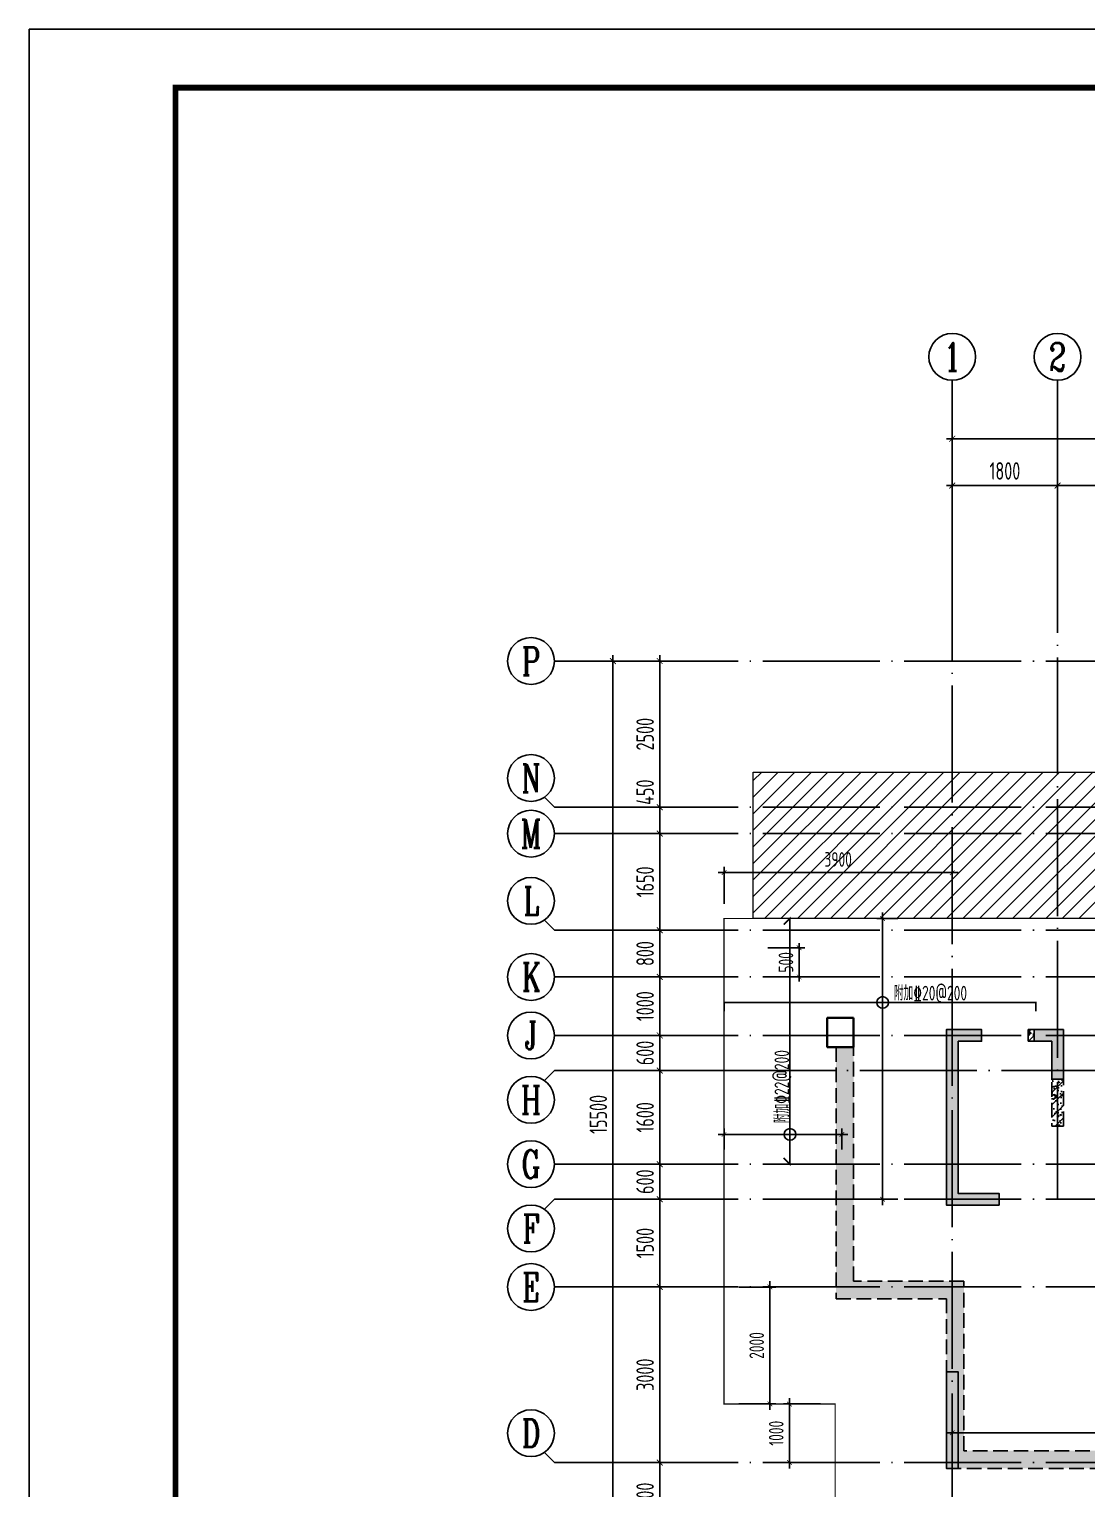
# Model space of a CAD drawing. Extents: x -812054 to 22247, y -644080 to 1003627.
# Drawn here: x -582757 to -564680, y -152421 to -127469 of the extents above; entities that cross this region are included whole.
import ezdxf
from ezdxf.enums import TextEntityAlignment as Align

# ---------------------------------------------------------------- set-up
doc = ezdxf.new("R2010")
doc.units = 0
doc.header["$LTSCALE"] = 1000
doc.linetypes.add('__DASH', pattern=[0.35, 0.25, -0.1])
doc.linetypes.add('DOTE', pattern=[2.42, 2, -0.2, 0.02, -0.2])
doc.layers.get('0').update_dxf_attribs({"linetype": 'CONTINUOUS'})
doc.layers.get('DEFPOINTS').update_dxf_attribs({"linetype": 'CONTINUOUS'})
for name, color, linetype in [('-TK', 7, 'CONTINUOUS'), ('A-AXIS', 1, 'CONTINUOUS'), ('A-DOTE', 10, 'DOTE'), ('AXIS_NUM', 7, 'CONTINUOUS'), ('S-B板填充', 251, 'CONTINUOUS'), ('S-B板配筋', 6, 'CONTINUOUS'), ('S-B板配筋号', 7, 'CONTINUOUS'), ('S-J基础底板', 5, 'CONTINUOUS'), ('S-J基础底板标注', 3, 'CONTINUOUS'), ('S-Q墙填充', 252, 'CONTINUOUS'), ('S-Q墙实线', 6, 'CONTINUOUS'), ('S-Y一般标注', 3, 'CONTINUOUS'), ('S-Z柱实线', 6, 'CONTINUOUS')]:
    doc.layers.add(name, color=color, linetype=linetype)
doc.layers.add('等值线标注', color=7, linetype='CONTINUOUS', lineweight=18)
doc.styles.add('TSSD_Axis', font='complex.shx', dxfattribs={"width": 0.7, "bigfont": 'hztxt.shx'})
doc.styles.add('TSSD_DIMENSION', font='Tssdeng.shx', dxfattribs={"width": 0.7, "bigfont": 'tssdchn.shx'})
doc.styles.add('TSSD_REIN', font='tssdeng.shx', dxfattribs={"width": 0.7, "height": 300, "bigfont": 'tssdchn.shx'})
doc.dimstyles.new('TSSD_100_100', dxfattribs={"dimtxt": 300, "dimasz": 100, "dimexe": 100, "dimexo": 250, "dimgap": 100, "dimtad": 1, "dimdec": 0, "dimzin": 0, "dimdsep": 46, "dimtxsty": 'TSSD_DIMENSION', "dimblk": 'ARCHTICK', "dimcen": 0, "dimdle": 100, "dimclrt": 7, "dimadec": 0, "dimazin": 0, "dimtfac": 1, "dimtdec": 0, "dimtix": 1, "dimtmove": 2, "dimatfit": 3, "dimldrblk": 'ARCHTICK', "dimfxl": 1, "dimtolj": 1, "dimtzin": 0, "dimarcsym": 0})
doc.dimstyles.new('TSSD_100_100$0', dxfattribs={"dimtxt": 300, "dimasz": 80, "dimexe": 100, "dimexo": 250, "dimgap": 100, "dimtad": 1, "dimdec": 0, "dimzin": 0, "dimdsep": 46, "dimtxsty": 'TSSD_DIMENSION', "dimblk": 'ARCHTICK', "dimcen": 0, "dimdle": 100, "dimclrd": 3, "dimclre": 3, "dimclrt": 7, "dimadec": 0, "dimazin": 0, "dimtfac": 1, "dimtdec": 0, "dimtix": 1, "dimtmove": 2, "dimatfit": 3, "dimldrblk": 'ARCHTICK', "dimfxl": 1, "dimtolj": 1, "dimtzin": 0, "dimarcsym": 0})
pattern_1 = [(50, (-313333.5, -81435.88), (215.17805, -18.82564), [22.5, -247.5]), (355, (-313333.5, -81435.88), (-41.6254, 225.65764), [18, -198]), (100.4514, (-313315.56, -81437.45), (173.55281, 206.83186), [19.12206, -210.34263]), (46.1842, (-313333.5, -81375.88), (320.17231, -49.6557), [33.75, -371.25]), (96.6356, (-313306.8, -81380.02), (280.3988, 292.23536), [28.6831, -315.5139]), (351.1842, (-313333.5, -81375.9), (280.3986, 292.2356), [27, -297]), (21, (-313303.5, -81390.88), (179.07212, -120.78567), [22.5, -247.5]), (326, (-313303.5, -81390.88), (72.9946, 217.54501), [18, -198]), (71.4514, (-313288.57, -81400.95), (252.06679, 96.75915), [19.12206, -210.34263]), (37.5, (-313333.496, -81435.885), (3.647957, 99.868156), [0, -195.6, 0, -201, 0, -198.75]), (7.5, (-313333.5, -81435.88), (78.92086, 118.323514), [0, -114.6, 0, -191.1, 0, -75.75]), (327.5, (-313400.396, -81435.885), (160.14673, -6.766462), [0, -75, 0, -234, 0, -310.5]), (317.5, (-313430.4, -81435.88), (174.95585, 30.031495), [0, -97.5, 0, -155.4, 0, -220.5]), (45, (-313333.5, -81435.88), (-106.06602, 106.06602), [])]

# ---------------------------------------------------------------- blocks, each defined once
blk = doc.blocks.new('ts_axno')
at = {"color": 0, "linetype": 'ByBlock', "lineweight": -2}
blk.add_circle((0, 0), 0.5, dxfattribs=at)
at = {"color": 0, "linetype": 'ByBlock', "lineweight": -2, "style": 'TSSD_Axis', "width": 0.7}
blk.add_attdef('A', text='', height=0.6, dxfattribs=at).set_placement((0, 0), align=Align.MIDDLE_CENTER)
blk = doc.blocks.new('_ArchTick')
at = {"color": 0, "linetype": 'ByBlock', "const_width": 0.15}
blk.add_lwpolyline([(-0.5, -0.5), (0.5, 0.5)], dxfattribs=at)
blk = doc.blocks.new('*D509')
at = {"layer": 'DEFPOINTS', "color": 0, "transparency": 16777216}
for p in [(-91263, 270351), (-93063, 269351), (-91263, 269351)]:
    blk.add_point(p, dxfattribs=at)
at = {"layer": 'S-Y一般标注', "color": 0, "lineweight": -2, "transparency": 16777216}
for p, q in [((-93163, 270351), (-91163, 270351)), ((-93063, 269601), (-93063, 270451)), ((-91263, 269601), (-91263, 270451))]:
    blk.add_line(p, q, dxfattribs=at)
at = {"layer": 'S-Y一般标注', "color": 0, "lineweight": -2, "transparency": 16777216, "xscale": 100, "yscale": 100, "zscale": 100, "rotation": 180}
blk.add_blockref('_ArchTick', (-93063, 270351), dxfattribs=at)
at = {"layer": 'S-Y一般标注', "color": 0, "lineweight": -2, "transparency": 16777216, "xscale": 100, "yscale": 100, "zscale": 100}
blk.add_blockref('_ArchTick', (-91263, 270351), dxfattribs=at)
at = {"layer": 'S-Y一般标注', "color": 7, "transparency": 16777216, "insert": (-92163, 270601), "char_height": 300, "attachment_point": 5, "style": 'TSSD_DIMENSION'}
blk.add_mtext('\\A1;1800', dxfattribs=at)
blk = doc.blocks.new('*D510')
at = {"layer": 'DEFPOINTS', "color": 0, "transparency": 16777216}
for p in [(-88363, 270351), (-91263, 269351), (-88363, 269351)]:
    blk.add_point(p, dxfattribs=at)
at = {"layer": 'S-Y一般标注', "color": 0, "lineweight": -2, "transparency": 16777216}
for p, q in [((-91363, 270351), (-88263, 270351)), ((-91263, 269601), (-91263, 270451)), ((-88363, 269601), (-88363, 270451))]:
    blk.add_line(p, q, dxfattribs=at)
at = {"layer": 'S-Y一般标注', "color": 0, "lineweight": -2, "transparency": 16777216, "xscale": 100, "yscale": 100, "zscale": 100, "rotation": 180}
blk.add_blockref('_ArchTick', (-91263, 270351), dxfattribs=at)
at = {"layer": 'S-Y一般标注', "color": 0, "lineweight": -2, "transparency": 16777216, "xscale": 100, "yscale": 100, "zscale": 100}
blk.add_blockref('_ArchTick', (-88363, 270351), dxfattribs=at)
at = {"layer": 'S-Y一般标注', "color": 7, "transparency": 16777216, "insert": (-89813, 270601), "char_height": 300, "attachment_point": 5, "style": 'TSSD_DIMENSION'}
blk.add_mtext('\\A1;2900', dxfattribs=at)
blk = doc.blocks.new('*D531')
at = {"layer": 'DEFPOINTS', "color": 0, "transparency": 16777216}
for p in [(-43063, 271151), (-93063, 269351), (-43063, 269351)]:
    blk.add_point(p, dxfattribs=at)
at = {"layer": 'S-Y一般标注', "color": 0, "lineweight": -2, "transparency": 16777216}
for p, q in [((-93063, 269601), (-93063, 271251)), ((-43063, 269601), (-43063, 271251)), ((-93163, 271151), (-42963, 271151))]:
    blk.add_line(p, q, dxfattribs=at)
at = {"layer": 'S-Y一般标注', "color": 0, "lineweight": -2, "transparency": 16777216, "xscale": 100, "yscale": 100, "zscale": 100, "rotation": 180}
blk.add_blockref('_ArchTick', (-93063, 271151), dxfattribs=at)
at = {"layer": 'S-Y一般标注', "color": 0, "lineweight": -2, "transparency": 16777216, "xscale": 100, "yscale": 100, "zscale": 100}
blk.add_blockref('_ArchTick', (-43063, 271151), dxfattribs=at)
at = {"layer": 'S-Y一般标注', "color": 7, "transparency": 16777216, "insert": (-68063, 271401), "char_height": 300, "attachment_point": 5, "style": 'TSSD_DIMENSION'}
blk.add_mtext('\\A1;50000', dxfattribs=at)
blk = doc.blocks.new('*D533')
at = {"layer": 'DEFPOINTS', "color": 0, "transparency": 16777216}
for p in [(-98063, 258151), (-97063, 258151), (-97063, 256651)]:
    blk.add_point(p, dxfattribs=at)
at = {"layer": 'S-Y一般标注', "color": 0, "lineweight": -2, "transparency": 16777216}
for p, q in [((-98063, 256551), (-98063, 258251)), ((-97313, 258151), (-98163, 258151)), ((-97313, 256651), (-98163, 256651))]:
    blk.add_line(p, q, dxfattribs=at)
at = {"layer": 'S-Y一般标注', "color": 0, "lineweight": -2, "transparency": 16777216, "xscale": 100, "yscale": 100, "zscale": 100}
for p, rotation in [((-98063, 258151), 90), ((-98063, 256651), 270)]:
    blk.add_blockref('_ArchTick', p, dxfattribs=dict(at, rotation=rotation))
at = {"layer": 'S-Y一般标注', "color": 7, "transparency": 16777216, "insert": (-98313, 257401), "char_height": 300, "attachment_point": 5, "rotation": 90, "style": 'TSSD_DIMENSION'}
blk.add_mtext('\\A1;1500', dxfattribs=at)
blk = doc.blocks.new('*D534')
at = {"layer": 'DEFPOINTS', "color": 0, "transparency": 16777216}
for p in [(-98063, 258751), (-97063, 258751), (-97063, 258151)]:
    blk.add_point(p, dxfattribs=at)
at = {"layer": 'S-Y一般标注', "color": 0, "lineweight": -2, "transparency": 16777216}
for p, q in [((-97313, 258751), (-98163, 258751)), ((-98063, 258751), (-98063, 258851)), ((-98063, 258151), (-98063, 258751)), ((-97313, 258151), (-98163, 258151)), ((-98063, 258151), (-98063, 258051))]:
    blk.add_line(p, q, dxfattribs=at)
at = {"layer": 'S-Y一般标注', "color": 0, "lineweight": -2, "transparency": 16777216, "xscale": 100, "yscale": 100, "zscale": 100}
for p, rotation in [((-98063, 258751), 270), ((-98063, 258151), 90)]:
    blk.add_blockref('_ArchTick', p, dxfattribs=dict(at, rotation=rotation))
at = {"layer": 'S-Y一般标注', "color": 7, "transparency": 16777216, "insert": (-98313, 258451), "char_height": 300, "attachment_point": 5, "rotation": 90, "style": 'TSSD_DIMENSION'}
blk.add_mtext('\\A1;600', dxfattribs=at)
blk = doc.blocks.new('*D535')
at = {"layer": 'DEFPOINTS', "color": 0, "transparency": 16777216}
for p in [(-98063, 260351), (-97063, 260351), (-97063, 258751)]:
    blk.add_point(p, dxfattribs=at)
at = {"layer": 'S-Y一般标注', "color": 0, "lineweight": -2, "transparency": 16777216}
for p, q in [((-97313, 260351), (-98163, 260351)), ((-98063, 258651), (-98063, 260451)), ((-97313, 258751), (-98163, 258751))]:
    blk.add_line(p, q, dxfattribs=at)
at = {"layer": 'S-Y一般标注', "color": 0, "lineweight": -2, "transparency": 16777216, "xscale": 100, "yscale": 100, "zscale": 100}
for p, rotation in [((-98063, 260351), 90), ((-98063, 258751), 270)]:
    blk.add_blockref('_ArchTick', p, dxfattribs=dict(at, rotation=rotation))
at = {"layer": 'S-Y一般标注', "color": 7, "transparency": 16777216, "insert": (-98313, 259551), "char_height": 300, "attachment_point": 5, "rotation": 90, "style": 'TSSD_DIMENSION'}
blk.add_mtext('\\A1;1600', dxfattribs=at)
blk = doc.blocks.new('*D536')
at = {"layer": 'DEFPOINTS', "color": 0, "transparency": 16777216}
for p in [(-98063, 260951), (-97063, 260951), (-97063, 260351)]:
    blk.add_point(p, dxfattribs=at)
at = {"layer": 'S-Y一般标注', "color": 0, "lineweight": -2, "transparency": 16777216}
for p, q in [((-98063, 260951), (-98063, 261051)), ((-97313, 260951), (-98163, 260951)), ((-98063, 260351), (-98063, 260951)), ((-97313, 260351), (-98163, 260351)), ((-98063, 260351), (-98063, 260251))]:
    blk.add_line(p, q, dxfattribs=at)
at = {"layer": 'S-Y一般标注', "color": 0, "lineweight": -2, "transparency": 16777216, "xscale": 100, "yscale": 100, "zscale": 100}
for p, rotation in [((-98063, 260951), 270), ((-98063, 260351), 90)]:
    blk.add_blockref('_ArchTick', p, dxfattribs=dict(at, rotation=rotation))
at = {"layer": 'S-Y一般标注', "color": 7, "transparency": 16777216, "insert": (-98313, 260651), "char_height": 300, "attachment_point": 5, "rotation": 90, "style": 'TSSD_DIMENSION'}
blk.add_mtext('\\A1;600', dxfattribs=at)
blk = doc.blocks.new('*D537')
at = {"layer": 'DEFPOINTS', "color": 0, "transparency": 16777216}
for p in [(-98063, 261951), (-97063, 261951), (-97063, 260951)]:
    blk.add_point(p, dxfattribs=at)
at = {"layer": 'S-Y一般标注', "color": 0, "lineweight": -2, "transparency": 16777216}
for p, q in [((-98063, 260851), (-98063, 262051)), ((-97313, 261951), (-98163, 261951)), ((-97313, 260951), (-98163, 260951))]:
    blk.add_line(p, q, dxfattribs=at)
at = {"layer": 'S-Y一般标注', "color": 0, "lineweight": -2, "transparency": 16777216, "xscale": 100, "yscale": 100, "zscale": 100}
for p, rotation in [((-98063, 261951), 90), ((-98063, 260951), 270)]:
    blk.add_blockref('_ArchTick', p, dxfattribs=dict(at, rotation=rotation))
at = {"layer": 'S-Y一般标注', "color": 7, "transparency": 16777216, "insert": (-98313, 261451), "char_height": 300, "attachment_point": 5, "rotation": 90, "style": 'TSSD_DIMENSION'}
blk.add_mtext('\\A1;1000', dxfattribs=at)
blk = doc.blocks.new('*D538')
at = {"layer": 'DEFPOINTS', "color": 0, "transparency": 16777216}
for p in [(-98863, 267351), (-97063, 267351), (-97063, 251851)]:
    blk.add_point(p, dxfattribs=at)
at = {"layer": 'S-Y一般标注', "color": 0, "lineweight": -2, "transparency": 16777216}
for p, q in [((-97313, 267351), (-98963, 267351)), ((-98863, 251751), (-98863, 267451)), ((-97313, 251851), (-98963, 251851))]:
    blk.add_line(p, q, dxfattribs=at)
at = {"layer": 'S-Y一般标注', "color": 0, "lineweight": -2, "transparency": 16777216, "xscale": 100, "yscale": 100, "zscale": 100}
for p, rotation in [((-98863, 267351), 90), ((-98863, 251851), 270)]:
    blk.add_blockref('_ArchTick', p, dxfattribs=dict(at, rotation=rotation))
at = {"layer": 'S-Y一般标注', "color": 7, "transparency": 16777216, "insert": (-99113, 259601), "char_height": 300, "attachment_point": 5, "rotation": 90, "style": 'TSSD_DIMENSION'}
blk.add_mtext('\\A1;15500', dxfattribs=at)
blk = doc.blocks.new('*D539')
at = {"layer": 'DEFPOINTS', "color": 0, "transparency": 16777216}
for p in [(-98063, 262751), (-97063, 262751), (-97063, 261951)]:
    blk.add_point(p, dxfattribs=at)
at = {"layer": 'S-Y一般标注', "color": 0, "lineweight": -2, "transparency": 16777216}
for p, q in [((-97313, 262751), (-98163, 262751)), ((-98063, 261851), (-98063, 262851)), ((-97313, 261951), (-98163, 261951))]:
    blk.add_line(p, q, dxfattribs=at)
at = {"layer": 'S-Y一般标注', "color": 0, "lineweight": -2, "transparency": 16777216, "xscale": 100, "yscale": 100, "zscale": 100}
for p, rotation in [((-98063, 262751), 90), ((-98063, 261951), 270)]:
    blk.add_blockref('_ArchTick', p, dxfattribs=dict(at, rotation=rotation))
at = {"layer": 'S-Y一般标注', "color": 7, "transparency": 16777216, "insert": (-98313, 262351), "char_height": 300, "attachment_point": 5, "rotation": 90, "style": 'TSSD_DIMENSION'}
blk.add_mtext('\\A1;800', dxfattribs=at)
blk = doc.blocks.new('*D540')
at = {"layer": 'DEFPOINTS', "color": 0, "transparency": 16777216}
for p in [(-98063, 264851), (-97063, 264851), (-97063, 264401)]:
    blk.add_point(p, dxfattribs=at)
at = {"layer": 'S-Y一般标注', "color": 0, "lineweight": -2, "transparency": 16777216}
for p, q in [((-97313, 264851), (-98163, 264851)), ((-98063, 264301), (-98063, 264951)), ((-97313, 264401), (-98163, 264401))]:
    blk.add_line(p, q, dxfattribs=at)
at = {"layer": 'S-Y一般标注', "color": 0, "lineweight": -2, "transparency": 16777216, "xscale": 100, "yscale": 100, "zscale": 100}
for p, rotation in [((-98063, 264851), 90), ((-98063, 264401), 270)]:
    blk.add_blockref('_ArchTick', p, dxfattribs=dict(at, rotation=rotation))
at = {"layer": 'S-Y一般标注', "color": 7, "transparency": 16777216, "insert": (-98313, 265109), "char_height": 300, "attachment_point": 5, "rotation": 90, "style": 'TSSD_DIMENSION'}
blk.add_mtext('\\A1;450', dxfattribs=at)
blk = doc.blocks.new('*D541')
at = {"layer": 'DEFPOINTS', "color": 0, "transparency": 16777216}
for p in [(-98063, 267351), (-97063, 267351), (-97063, 264851)]:
    blk.add_point(p, dxfattribs=at)
at = {"layer": 'S-Y一般标注', "color": 0, "lineweight": -2, "transparency": 16777216}
for p, q in [((-97313, 267351), (-98163, 267351)), ((-98063, 264751), (-98063, 267451)), ((-97313, 264851), (-98163, 264851))]:
    blk.add_line(p, q, dxfattribs=at)
at = {"layer": 'S-Y一般标注', "color": 0, "lineweight": -2, "transparency": 16777216, "xscale": 100, "yscale": 100, "zscale": 100}
for p, rotation in [((-98063, 267351), 90), ((-98063, 264851), 270)]:
    blk.add_blockref('_ArchTick', p, dxfattribs=dict(at, rotation=rotation))
at = {"layer": 'S-Y一般标注', "color": 7, "transparency": 16777216, "insert": (-98313, 266101), "char_height": 300, "attachment_point": 5, "rotation": 90, "style": 'TSSD_DIMENSION'}
blk.add_mtext('\\A1;2500', dxfattribs=at)
blk = doc.blocks.new('*D542')
at = {"layer": 'DEFPOINTS', "color": 0, "transparency": 16777216}
for p in [(-98063, 253651), (-97063, 253651), (-97063, 252451)]:
    blk.add_point(p, dxfattribs=at)
at = {"layer": 'S-Y一般标注', "color": 0, "lineweight": -2, "transparency": 16777216}
for p, q in [((-97313, 253651), (-98163, 253651)), ((-98063, 252351), (-98063, 253751)), ((-97313, 252451), (-98163, 252451))]:
    blk.add_line(p, q, dxfattribs=at)
at = {"layer": 'S-Y一般标注', "color": 0, "lineweight": -2, "transparency": 16777216, "xscale": 100, "yscale": 100, "zscale": 100}
for p, rotation in [((-98063, 253651), 90), ((-98063, 252451), 270)]:
    blk.add_blockref('_ArchTick', p, dxfattribs=dict(at, rotation=rotation))
at = {"layer": 'S-Y一般标注', "color": 7, "transparency": 16777216, "insert": (-98313, 253051), "char_height": 300, "attachment_point": 5, "rotation": 90, "style": 'TSSD_DIMENSION'}
blk.add_mtext('\\A1;1200', dxfattribs=at)
blk = doc.blocks.new('*D543')
at = {"layer": 'DEFPOINTS', "color": 0, "transparency": 16777216}
for p in [(-98063, 256651), (-97063, 256651), (-97063, 253651)]:
    blk.add_point(p, dxfattribs=at)
at = {"layer": 'S-Y一般标注', "color": 0, "lineweight": -2, "transparency": 16777216}
for p, q in [((-97313, 256651), (-98163, 256651)), ((-98063, 253551), (-98063, 256751)), ((-97313, 253651), (-98163, 253651))]:
    blk.add_line(p, q, dxfattribs=at)
at = {"layer": 'S-Y一般标注', "color": 0, "lineweight": -2, "transparency": 16777216, "xscale": 100, "yscale": 100, "zscale": 100}
for p, rotation in [((-98063, 256651), 90), ((-98063, 253651), 270)]:
    blk.add_blockref('_ArchTick', p, dxfattribs=dict(at, rotation=rotation))
at = {"layer": 'S-Y一般标注', "color": 7, "transparency": 16777216, "insert": (-98313, 255151), "char_height": 300, "attachment_point": 5, "rotation": 90, "style": 'TSSD_DIMENSION'}
blk.add_mtext('\\A1;3000', dxfattribs=at)
blk = doc.blocks.new('*D578')
at = {"layer": 'DEFPOINTS', "color": 0, "transparency": 16777216}
for p in [(-98063, 264401), (-97063, 264401), (-97063, 262751)]:
    blk.add_point(p, dxfattribs=at)
at = {"layer": 'S-Y一般标注', "color": 0, "lineweight": -2, "transparency": 16777216}
for p, q in [((-98063, 262651), (-98063, 264501)), ((-97313, 264401), (-98163, 264401)), ((-97313, 262751), (-98163, 262751))]:
    blk.add_line(p, q, dxfattribs=at)
at = {"layer": 'S-Y一般标注', "color": 0, "lineweight": -2, "transparency": 16777216, "xscale": 100, "yscale": 100, "zscale": 100}
for p, rotation in [((-98063, 264401), 90), ((-98063, 262751), 270)]:
    blk.add_blockref('_ArchTick', p, dxfattribs=dict(at, rotation=rotation))
at = {"layer": 'S-Y一般标注', "color": 7, "transparency": 16777216, "insert": (-98313, 263576), "char_height": 300, "attachment_point": 5, "rotation": 90, "style": 'TSSD_DIMENSION'}
blk.add_mtext('\\A1;1650', dxfattribs=at)
blk = doc.blocks.new('*D585')
at = {"layer": 'DEFPOINTS', "color": 0, "transparency": 16777216}
for p in [(-570880, -141888), (-570880, -142671), (-566980, -142669)]:
    blk.add_point(p, dxfattribs=at)
at = {"layer": 'S-J基础底板标注', "color": 3, "lineweight": -2, "transparency": 16777216}
for p, q in [((-566880, -141887), (-570980, -141888)), ((-570880, -142421), (-570880, -141788)), ((-566980, -142419), (-566980, -141787))]:
    blk.add_line(p, q, dxfattribs=at)
at = {"layer": 'S-J基础底板标注', "color": 3, "lineweight": -2, "transparency": 16777216, "xscale": 80, "yscale": 80, "zscale": 80}
for p, rotation in [((-570880, -141888), 180.0195850240871), ((-566980, -141887), 0.01958502408705876)]:
    blk.add_blockref('_ArchTick', p, dxfattribs=dict(at, rotation=rotation))
at = {"layer": 'S-J基础底板标注', "color": 7, "transparency": 16777216, "insert": (-568930, -141662), "char_height": 250, "attachment_point": 5, "rotation": 0.0196, "style": 'TSSD_DIMENSION'}
blk.add_mtext('\\A1;3900', dxfattribs=at)
blk = doc.blocks.new('*D590')
at = {"layer": 'DEFPOINTS', "color": 0, "transparency": 16777216}
for p in [(-569763, -150971), (-568980, -150971), (-568980, -151971)]:
    blk.add_point(p, dxfattribs=at)
at = {"layer": 'S-J基础底板标注', "color": 3, "lineweight": -2, "transparency": 16777216}
for p, q in [((-569763, -152071), (-569763, -150871)), ((-569230, -150971), (-569863, -150971)), ((-569230, -151971), (-569863, -151971))]:
    blk.add_line(p, q, dxfattribs=at)
at = {"layer": 'S-J基础底板标注', "color": 3, "lineweight": -2, "transparency": 16777216, "xscale": 80, "yscale": 80, "zscale": 80}
for p, rotation in [((-569763, -150971), 90), ((-569763, -151971), 270)]:
    blk.add_blockref('_ArchTick', p, dxfattribs=dict(at, rotation=rotation))
at = {"layer": 'S-J基础底板标注', "color": 7, "transparency": 16777216, "insert": (-569988, -151471), "char_height": 250, "attachment_point": 5, "rotation": 90, "style": 'TSSD_DIMENSION'}
blk.add_mtext('\\A1;1000', dxfattribs=at)
blk = doc.blocks.new('*D591')
at = {"layer": 'DEFPOINTS', "color": 0, "transparency": 16777216}
for p in [(-570880, -148971), (-570097, -148971), (-570880, -150971)]:
    blk.add_point(p, dxfattribs=at)
at = {"layer": 'S-J基础底板标注', "color": 3, "lineweight": -2, "transparency": 16777216}
for p, q in [((-570097, -151071), (-570097, -148871)), ((-570630, -148971), (-569997, -148971)), ((-570630, -150971), (-569997, -150971))]:
    blk.add_line(p, q, dxfattribs=at)
at = {"layer": 'S-J基础底板标注', "color": 3, "lineweight": -2, "transparency": 16777216, "xscale": 80, "yscale": 80, "zscale": 80}
for p, rotation in [((-570097, -148971), 90), ((-570097, -150971), 270)]:
    blk.add_blockref('_ArchTick', p, dxfattribs=dict(at, rotation=rotation))
at = {"layer": 'S-J基础底板标注', "color": 7, "transparency": 16777216, "insert": (-570322, -149971), "char_height": 250, "attachment_point": 5, "rotation": 90, "style": 'TSSD_DIMENSION'}
blk.add_mtext('\\A1;2000', dxfattribs=at)
blk = doc.blocks.new('*D592')
at = {"layer": 'DEFPOINTS', "color": 0, "transparency": 16777216}
for p in [(-570380, -143171), (-569597, -143171), (-570380, -143671)]:
    blk.add_point(p, dxfattribs=at)
at = {"layer": 'S-J基础底板标注', "color": 3, "lineweight": -2, "transparency": 16777216}
for p, q in [((-570130, -143171), (-569497, -143171)), ((-569597, -143171), (-569597, -143091)), ((-569597, -143671), (-569597, -143171)), ((-570130, -143671), (-569497, -143671)), ((-569597, -143671), (-569597, -143751))]:
    blk.add_line(p, q, dxfattribs=at)
at = {"layer": 'S-J基础底板标注', "color": 3, "lineweight": -2, "transparency": 16777216, "xscale": 80, "yscale": 80, "zscale": 80}
for p, rotation in [((-569597, -143171), 270), ((-569597, -143671), 90)]:
    blk.add_blockref('_ArchTick', p, dxfattribs=dict(at, rotation=rotation))
at = {"layer": 'S-J基础底板标注', "color": 7, "transparency": 16777216, "insert": (-569822, -143421), "char_height": 250, "attachment_point": 5, "rotation": 90, "style": 'TSSD_DIMENSION'}
blk.add_mtext('\\A1;500', dxfattribs=at)
blk = doc.blocks.new('*D611')
at = {"layer": 'DEFPOINTS', "color": 0, "ltscale": 0.5, "transparency": 16777216}
for p in [(-567662, -142671), (-568170, -147471), (-567662, -147471)]:
    blk.add_point(p, dxfattribs=at)
at = {"layer": 'S-J基础底板标注', "color": 3, "lineweight": -2, "ltscale": 0.5, "transparency": 16777216}
for p, q in [((-567912, -142671), (-568270, -142671)), ((-568170, -142571), (-568170, -147571)), ((-567912, -147471), (-568270, -147471))]:
    blk.add_line(p, q, dxfattribs=at)
at = {"layer": 'S-J基础底板标注', "color": 3, "lineweight": -2, "ltscale": 0.5, "transparency": 16777216, "xscale": 80, "yscale": 80, "zscale": 80}
for p, rotation in [((-568170, -142671), 89.99958420263522), ((-568170, -147471), 269.9995842026352)]:
    blk.add_blockref('_ArchTick', p, dxfattribs=dict(at, rotation=rotation))
blk = doc.blocks.new('*D619')
at = {"layer": 'DEFPOINTS', "color": 0, "ltscale": 0.5, "transparency": 16777216}
for p in [(-568866, -146363), (-570880, -146871), (-568866, -146871)]:
    blk.add_point(p, dxfattribs=at)
at = {"layer": 'S-J基础底板标注', "color": 3, "lineweight": -2, "ltscale": 0.5, "transparency": 16777216}
for p, q in [((-570980, -146363), (-568766, -146363)), ((-570880, -146621), (-570880, -146263)), ((-568866, -146621), (-568866, -146263))]:
    blk.add_line(p, q, dxfattribs=at)
at = {"layer": 'S-J基础底板标注', "color": 3, "lineweight": -2, "ltscale": 0.5, "transparency": 16777216, "xscale": 80, "yscale": 80, "zscale": 80, "rotation": 180}
blk.add_blockref('_ArchTick', (-570880, -146363), dxfattribs=at)
at = {"layer": 'S-J基础底板标注', "color": 3, "lineweight": -2, "ltscale": 0.5, "transparency": 16777216, "xscale": 80, "yscale": 80, "zscale": 80}
blk.add_blockref('_ArchTick', (-568866, -146363), dxfattribs=at)
blk = doc.blocks.new('*D632')
at = {"layer": 'DEFPOINTS', "color": 0, "ltscale": 0.5, "transparency": 16777216}
for p in [(-559580, -151463), (-566980, -151971), (-559580, -151971)]:
    blk.add_point(p, dxfattribs=at)
at = {"layer": 'S-J基础底板标注', "color": 3, "lineweight": -2, "ltscale": 0.5, "transparency": 16777216}
for p, q in [((-566980, -151721), (-566980, -151363)), ((-559580, -151721), (-559580, -151363)), ((-567080, -151463), (-559480, -151463))]:
    blk.add_line(p, q, dxfattribs=at)
at = {"layer": 'S-J基础底板标注', "color": 3, "lineweight": -2, "ltscale": 0.5, "transparency": 16777216, "xscale": 80, "yscale": 80, "zscale": 80, "rotation": 180}
blk.add_blockref('_ArchTick', (-566980, -151463), dxfattribs=at)
at = {"layer": 'S-J基础底板标注', "color": 3, "lineweight": -2, "ltscale": 0.5, "transparency": 16777216, "xscale": 80, "yscale": 80, "zscale": 80}
blk.add_blockref('_ArchTick', (-559580, -151463), dxfattribs=at)
blk = doc.blocks.new('A1')
blk.add_lwpolyline([(0, 59400), (0, 0), (84100, 0), (84100, 59400)], close=True)
at = {"const_width": 100}
blk.add_lwpolyline([(2500, 58400), (2500, 1000), (83100, 1000), (83100, 58400)], close=True, dxfattribs=at)
blk = doc.blocks.new('20210826.15192166')
at = {"layer": 'A-AXIS'}
for p, q in [((90717.3, -185644.4), (90717.3, -182844.4)), ((92517.3, -185644.4), (92517.3, -182844.4)), ((86717.3, -187644.4), (83917.3, -187644.4)), ((83917.3, -190144.4), (83745.7, -189972.8)), ((86717.3, -190144.4), (83917.3, -190144.4)), ((86717.3, -190594.4), (83917.3, -190594.4)), ((83917.3, -192244.4), (83745.7, -192072.8)), ((86717.3, -192244.4), (83917.3, -192244.4)), ((86717.3, -193044.4), (83917.3, -193044.4)), ((86717.3, -194044.4), (83917.3, -194044.4)), ((83917.3, -194644.1), (83745.7, -194815.7)), ((86717.3, -194644.1), (83917.3, -194644.1)), ((86717.3, -196244.4), (83917.3, -196244.4)), ((83917.3, -196844.4), (83745.7, -197016)), ((86717.3, -196844.4), (83917.3, -196844.4)), ((86717.3, -198344.4), (83917.3, -198344.4)), ((83917.3, -201344.4), (83745.7, -201172.8)), ((86717.3, -201344.4), (83917.3, -201344.4))]:
    blk.add_line(p, q, dxfattribs=at)
at = {"layer": 'A-DOTE'}
for p, q in [((90717.3, -185644.4), (90717.3, -205144.4)), ((92517.3, -196844.4), (92517.3, -185644.4)), ((142717.3, -187644.4), (86717.3, -187644.4)), ((142717.3, -190144.4), (86717.3, -190144.4)), ((142717.3, -190594.4), (86717.3, -190594.4)), ((142717.3, -192244.4), (86717.3, -192244.4)), ((142717.3, -193044.4), (86717.3, -193044.4)), ((142717.3, -194044.4), (86717.3, -194044.4)), ((86717.3, -194644.1), (142717.3, -194644.1)), ((142717.3, -196244.4), (86717.3, -196244.4)), ((142717.3, -196844.4), (86717.3, -196844.4)), ((142717.3, -198344.4), (86717.3, -198344.4)), ((142717.3, -201344.4), (86717.3, -201344.4))]:
    blk.add_line(p, q, dxfattribs=at)
at = {"layer": 'A-AXIS'}
ref = blk.add_blockref('ts_axno', (90717.3, -182444.4), dxfattribs=dict(at, xscale=800, yscale=800, zscale=800))
ref.add_attrib('1', '1', dxfattribs={"layer": 'AXIS_NUM', "height": 480, "style": 'TSSD_Axis', "width": 0.7}).set_placement((90717.3, -182444.4), align=Align.MIDDLE_CENTER)
ref = blk.add_blockref('ts_axno', (92517.3, -182444.4), dxfattribs=dict(at, xscale=800, yscale=800, zscale=800))
ref.add_attrib('2', '2', dxfattribs={"layer": 'AXIS_NUM', "height": 480, "style": 'TSSD_Axis', "width": 0.7}).set_placement((92517.3, -182444.4), align=Align.MIDDLE_CENTER)
ref = blk.add_blockref('ts_axno', (83517.3, -187644.4), dxfattribs=dict(at, xscale=800, yscale=800, zscale=800))
ref.add_attrib('G', 'P', dxfattribs={"layer": 'AXIS_NUM', "height": 480, "style": 'TSSD_Axis', "width": 0.7}).set_placement((83517.3, -187644.4), align=Align.MIDDLE_CENTER)
ref = blk.add_blockref('ts_axno', (83517.3, -189644.4), dxfattribs=dict(at, xscale=800, yscale=800, zscale=800))
ref.add_attrib('G', 'N', dxfattribs={"layer": 'AXIS_NUM', "height": 480, "style": 'TSSD_Axis', "width": 0.7}).set_placement((83517.3, -189644.4), align=Align.MIDDLE_CENTER)
ref = blk.add_blockref('ts_axno', (83517.3, -190594.4), dxfattribs=dict(at, xscale=800, yscale=800, zscale=800))
ref.add_attrib('G', 'M', dxfattribs={"layer": 'AXIS_NUM', "height": 480, "style": 'TSSD_Axis', "width": 0.7}).set_placement((83517.3, -190594.4), align=Align.MIDDLE_CENTER)
ref = blk.add_blockref('ts_axno', (83517.3, -191744.4), dxfattribs=dict(at, xscale=800, yscale=800, zscale=800))
ref.add_attrib('G', 'L', dxfattribs={"layer": 'AXIS_NUM', "height": 480, "style": 'TSSD_Axis', "width": 0.7}).set_placement((83517.3, -191744.4), align=Align.MIDDLE_CENTER)
ref = blk.add_blockref('ts_axno', (83517.3, -193044.4), dxfattribs=dict(at, xscale=800, yscale=800, zscale=800))
ref.add_attrib('G', 'K', dxfattribs={"layer": 'AXIS_NUM', "height": 480, "style": 'TSSD_Axis', "width": 0.7}).set_placement((83517.3, -193044.4), align=Align.MIDDLE_CENTER)
ref = blk.add_blockref('ts_axno', (83517.3, -194044.4), dxfattribs=dict(at, xscale=800, yscale=800, zscale=800))
ref.add_attrib('G', 'J', dxfattribs={"layer": 'AXIS_NUM', "height": 480, "style": 'TSSD_Axis', "width": 0.7}).set_placement((83517.3, -194044.4), align=Align.MIDDLE_CENTER)
ref = blk.add_blockref('ts_axno', (83517.3, -195144.1), dxfattribs=dict(at, xscale=800, yscale=800, zscale=800))
ref.add_attrib('C', 'H', dxfattribs={"layer": 'AXIS_NUM', "height": 480, "style": 'TSSD_Axis', "width": 0.7}).set_placement((83517.3, -195144.1), align=Align.MIDDLE_CENTER)
ref = blk.add_blockref('ts_axno', (83517.3, -196244.4), dxfattribs=dict(at, xscale=800, yscale=800, zscale=800))
ref.add_attrib('D', 'G', dxfattribs={"layer": 'AXIS_NUM', "height": 480, "style": 'TSSD_Axis', "width": 0.7}).set_placement((83517.3, -196244.4), align=Align.MIDDLE_CENTER)
ref = blk.add_blockref('ts_axno', (83517.3, -197344.4), dxfattribs=dict(at, xscale=800, yscale=800, zscale=800))
ref.add_attrib('C', 'F', dxfattribs={"layer": 'AXIS_NUM', "height": 480, "style": 'TSSD_Axis', "width": 0.7}).set_placement((83517.3, -197344.4), align=Align.MIDDLE_CENTER)
ref = blk.add_blockref('ts_axno', (83517.3, -198344.4), dxfattribs=dict(at, xscale=800, yscale=800, zscale=800))
ref.add_attrib('B', 'E', dxfattribs={"layer": 'AXIS_NUM', "height": 480, "style": 'TSSD_Axis', "width": 0.7}).set_placement((83517.3, -198344.4), align=Align.MIDDLE_CENTER)
ref = blk.add_blockref('ts_axno', (83517.3, -200844.4), dxfattribs=dict(at, xscale=800, yscale=800, zscale=800, rotation=180))
ref.add_attrib('C', 'D', dxfattribs={"layer": 'AXIS_NUM', "height": 480, "style": 'TSSD_Axis', "width": 0.7}).set_placement((83517.3, -200844.4), align=Align.MIDDLE_CENTER)
at = {"layer": 'S-Y一般标注'}
for base, p1, p2, picture, middle in [((140717.3, -183844.4), (90717.3, -185644.4), (140717.3, -185644.4), '*D531', (115717.3, -183594.4)), ((92517.3, -184644.4), (90717.3, -185644.4), (92517.3, -185644.4), '*D509', (91617.3, -184394.4)), ((95417.3, -184644.4), (92517.3, -185644.4), (95417.3, -185644.4), '*D510', (93967.3, -184394.4))]:
    dim = blk.add_linear_dim(base=base, p1=p1, p2=p2, dimstyle='TSSD_100_100', dxfattribs=at)
    dim.commit()
    dim.dimension.update_dxf_attribs({"geometry": picture, "text_midpoint": middle, "insert": (183780.4, -454995.1)})
for base, p1, p2, picture, middle in [((84917.3, -187644.4), (86717.3, -203144.4), (86717.3, -187644.4), '*D538', (84667.3, -195394.4)), ((85717.3, -187644.4), (86717.3, -190144.4), (86717.3, -187644.4), '*D541', (85467.3, -188894.4)), ((85717.3, -190594.4), (86717.3, -192244.4), (86717.3, -190594.4), '*D578', (85467.3, -191419.4)), ((85717.3, -192244.4), (86717.3, -193044.4), (86717.3, -192244.4), '*D539', (85467.3, -192644.4)), ((85717.3, -193044.4), (86717.3, -194044.4), (86717.3, -193044.4), '*D537', (85467.3, -193544.4)), ((85717.3, -194044.4), (86717.3, -194644.1), (86717.3, -194044.4), '*D536', (85467.3, -194344.3)), ((85717.3, -194644.1), (86717.3, -196244.4), (86717.3, -194644.1), '*D535', (85467.3, -195444.3)), ((85717.3, -196244.4), (86717.3, -196844.4), (86717.3, -196244.4), '*D534', (85467.3, -196544.4)), ((85717.3, -196844.4), (86717.3, -198344.4), (86717.3, -196844.4), '*D533', (85467.3, -197594.4)), ((85717.3, -198344.4), (86717.3, -201344.4), (86717.3, -198344.4), '*D543', (85467.3, -199844.4)), ((85717.3, -201344.4), (86717.3, -202544.4), (86717.3, -201344.4), '*D542', (85467.3, -201944.4))]:
    dim = blk.add_linear_dim(base=base, p1=p1, p2=p2, angle=90, dimstyle='TSSD_100_100', dxfattribs=at)
    dim.commit()
    dim.dimension.update_dxf_attribs({"geometry": picture, "text_midpoint": middle, "insert": (183780.4, -454995.1)})
dim = blk.add_linear_dim(base=(85717.3, -190144.4), p1=(86717.3, -190594.4), p2=(86717.3, -190144.4), angle=90, dimstyle='TSSD_100_100', dxfattribs=at)
dim.commit()
dim.dimension.update_dxf_attribs({"geometry": '*D540', "text_midpoint": (85467.3, -189886.3), "dimtype": 128, "insert": (183780.4, -454995.1)})

msp = doc.modelspace()

# ---------------------------------------------------------------- hatches: boundary and pattern name
at = {"layer": 'S-B板填充'}
h = msp.add_hatch(dxfattribs=at)
h.set_pattern_fill('METAL', color=252, scale=50, style=0)
h.set_pattern_definition([(45, (103500.08, -284981.18), (-141.421356, 141.421356), [])])
h.paths.add_polyline_path([(-570379.92, -142670.82), (-570379.92, -140170.68), (-516079.77, -140170.68), (-516079.77, -143370.82), (-521479.92, -143370.82), (-521479.92, -141670.82), (-537879.91, -141670.82), (-537879.93, -143470.82), (-546379.22, -143470.82), (-546379.21, -141670.82), (-559979.75, -141670.82), (-559979.75, -142670.82)])
at = {"layer": 'S-Q墙填充'}
h = msp.add_hatch(dxfattribs=at)
h.set_pattern_fill('ARMORED', color=252, scale=30, style=0)
h.set_pattern_definition(pattern_1)
h.paths.add_polyline_path([(-557579.7, -151620.97), (-557879.7, -151620.85), (-557879.7, -151770.94), (-566779.7, -151770.96), (-566779.7, -148870.82), (-568665.87, -148870.82), (-568665.87, -144870.82), (-568965.87, -144870.82), (-568965.87, -149170.82), (-567079.71, -149170.82), (-567079.74, -152070.82), (-557879.66, -152071.18), (-557879.7, -153270.83), (-551079.72, -153270.55), (-551079.73, -152070.94), (-532879.66, -152071.54), (-532879.66, -153270.83), (-526079.72, -153270.83), (-526079.72, -152070.82), (-516879.72, -152070.83), (-516879.72, -144570.82), (-517479.71, -144570.82), (-517479.71, -144770.82), (-517179.71, -144770.82), (-517179.72, -151770.82), (-526079.72, -151770.82), (-526079.72, -151620.83), (-526379.72, -151620.83), (-526379.75, -152970.83), (-532579.7, -152970.83), (-532579.7, -151620.83), (-532879.7, -151620.85), (-532879.68, -151770.82), (-551079.75, -151768.27), (-551079.72, -151620.86), (-551379.72, -151620.81), (-551379.72, -152970.83), (-557579.69, -152970.83)])
h = msp.add_hatch(color=252, dxfattribs=at)
h.dxf.hatch_style = 1
h.paths.add_polyline_path([(-566879.76, -144770.82), (-566479.76, -144770.82), (-566479.76, -144570.82), (-567079.76, -144570.82), (-567079.76, -147570.82), (-566179.75, -147570.82), (-566179.75, -147370.82), (-566879.76, -147370.82)])
h = msp.add_hatch(dxfattribs=at)
h.set_pattern_fill('ARMORED', color=252, scale=30, style=0)
h.set_pattern_definition(pattern_1)
h.paths.add_polyline_path([(-565579.66, -144570.82), (-565679.66, -144570.82), (-565679.66, -144770.82), (-565579.66, -144770.82)])
h = msp.add_hatch(color=252, dxfattribs=at)
h.dxf.hatch_style = 1
h.paths.add_polyline_path([(-565579.66, -144770.82), (-565279.74, -144770.82), (-565279.74, -145420.79), (-565079.74, -145420.79), (-565079.74, -144570.82), (-565579.66, -144570.82)])
h = msp.add_hatch(dxfattribs=at)
h.set_pattern_fill('ARMORED', color=252, scale=30, style=0)
h.set_pattern_definition(pattern_1)
h.paths.add_polyline_path([(-565079.74, -145420.79), (-565279.74, -145420.79), (-565279.74, -146220.79), (-565079.74, -146220.79)])
h = msp.add_hatch(color=252, dxfattribs=at)
h.dxf.hatch_style = 1
h.paths.add_polyline_path([(-566879.74, -152070.82), (-566879.74, -150420.82), (-567079.74, -150420.82), (-567079.74, -152070.82)])

# ---------------------------------------------------------------- linework, layer by layer
at = {"layer": 'S-B板配筋', "const_width": 30}
for points in [[(-569861.01, -146764.75), (-569754.94, -146870.82), (-569754.94, -142670.82), (-569861.01, -142776.89)], [(-565550.24, -144257.06), (-565550.24, -144107.06), (-570879.92, -144107.06), (-570879.92, -144257.06)]]:
    msp.add_lwpolyline(points, dxfattribs=at)
at = {"layer": 'S-J基础底板', "const_width": 20}
msp.add_lwpolyline([(-568979.74, -153970.83), (-515929.76, -153970.83), (-515929.75, -143370.82), (-521479.92, -143370.82), (-521479.92, -141670.82), (-537879.92, -141670.82), (-537879.92, -143470.82), (-546379.21, -143470.82), (-546379.21, -141670.82), (-559979.75, -141670.82), (-559979.75, -142670.82), (-570879.92, -142670.82), (-570879.92, -150970.82), (-568979.74, -150970.82)], close=True, dxfattribs=at)
at = {"layer": 'S-J基础底板标注', "color": 2, "ltscale": 0.5}
for centre in [(-568169.69, -144107.06), (-569753.8, -146362.82)]:
    msp.add_circle(centre, 100, dxfattribs=at)
at = {"layer": 'S-Q墙实线', "linetype": '__DASH'}
for points in [[(-567079.76, -147570.82), (-566179.75, -147570.82), (-566179.75, -147370.82), (-566879.76, -147370.82), (-566879.76, -144770.82), (-566479.76, -144770.82), (-566479.76, -144570.82), (-567079.76, -144570.82)], [(-565079.74, -146220.79), (-565079.74, -144570.82), (-565679.66, -144570.82), (-565679.66, -144770.82), (-565279.74, -144770.82), (-565279.74, -146220.79)]]:
    msp.add_lwpolyline(points, close=True, dxfattribs=at)
at = {"layer": 'S-Q墙实线'}
for points in [[(-566879.76, -144770.82), (-566479.76, -144770.82), (-566479.76, -144570.82), (-567079.76, -144570.82), (-567079.76, -147570.82), (-566179.75, -147570.82), (-566179.75, -147370.82), (-566879.76, -147370.82)], [(-565579.66, -144770.82), (-565279.74, -144770.82), (-565279.74, -145420.79), (-565079.74, -145420.79), (-565079.74, -144570.82), (-565579.66, -144570.82)], [(-566879.74, -152070.82), (-566879.74, -150420.82), (-567079.74, -150420.82), (-567079.74, -152070.82)]]:
    msp.add_lwpolyline(points, close=True, dxfattribs=at)
at = {"layer": 'S-Q墙实线', "linetype": '__DASH'}
msp.add_lwpolyline([(-568965.92, -149170.82), (-567079.75, -149170.82), (-567079.74, -152070.82), (-557879.7, -152070.94), (-557879.75, -153270.83), (-551079.76, -153270.83), (-551079.81, -152070.94), (-532879.71, -152070.82), (-532879.75, -153270.83), (-526079.77, -153270.83), (-526079.77, -152070.82), (-516879.77, -152070.82), (-516879.75, -144770.82)], dxfattribs=at)
for points in [[(-568965.92, -144870.82), (-568965.92, -149170.82, 74104.18575164)], [(-566779.75, -148870.82), (-568665.92, -148870.82), (-568665.92, -144870.82, 461325.77168146)], [(-557879.72, -151770.94), (-563379.74, -151770.82), (-563379.74, -150420.82), (-563579.74, -150420.82), (-563579.74, -151770.82), (-566779.74, -151770.82), (-566779.75, -148870.82, 941871.71740683)]]:
    msp.add_lwpolyline(points, format="xyb", dxfattribs=at)
at = {"layer": 'S-Z柱实线', "lineweight": 35}
msp.add_lwpolyline([(-568665.92, -144370.82), (-569115.92, -144370.82), (-569115.92, -144870.82), (-568665.92, -144870.82)], close=True, dxfattribs=at)
at = {"layer": '等值线标注'}
msp.add_lwpolyline([(-570379.92, -142670.82), (-570379.92, -140170.68), (-516079.77, -140170.68), (-516079.77, -143370.82), (-521479.92, -143370.82), (-521479.92, -141670.82), (-537879.91, -141670.82), (-537879.93, -143470.82), (-546379.22, -143470.82), (-546379.21, -141670.82), (-559979.75, -141670.82), (-559979.75, -142670.82), (-570379.92, -142670.82)], dxfattribs=at)

# ---------------------------------------------------------------- block references
at = {"layer": '-TK'}
msp.add_blockref('A1', (-582756.77, -186869.25), dxfattribs=at)
at = {"layer": 'A-DOTE'}
msp.add_blockref('20210826.15192166', (-657697.05, 49373.57), dxfattribs=at)

# ---------------------------------------------------------------- texts
at = {"layer": 'S-B板配筋号', "color": 1, "style": 'TSSD_REIN', "width": 0.7}
msp.add_text('附加%%13220@200', height=250, dxfattribs=at).set_placement((-567978.01, -144071.82))
msp.add_text('附加%%13222@200', height=250, rotation=90, dxfattribs=at).set_placement((-569768.1, -146171.78))

# ---------------------------------------------------------------- dimensions: what is measured, and where the dimension line sits
at = {"layer": 'S-J基础底板标注'}
for p1, p2, distance, picture, middle in [((-566979.95, -142669.49), (-570879.92, -142670.82), -782.79, '*D585', (-568930.28, -141662.37)), ((-570379.92, -143670.82), (-570379.92, -143170.82), -782.96, '*D592', (-569821.96, -143420.82)), ((-570879.92, -150970.82), (-570879.92, -148970.82), -782.96, '*D591', (-570321.96, -149970.82)), ((-568979.74, -151970.82), (-568979.74, -150970.82), 782.96, '*D590', (-569987.7, -151470.82))]:
    dim = msp.add_aligned_dim(p1=p1, p2=p2, distance=distance, dimstyle='TSSD_100_100$0', override={"dimtxt": 250}, dxfattribs=at)
    dim.commit()
    dim.dimension.update_dxf_attribs({"geometry": picture, "text_midpoint": middle})
at = {"layer": 'S-J基础底板标注', "color": 2, "ltscale": 0.5}
for p1, p2, distance, picture, middle in [((-567661.73, -142670.82), (-567661.76, -147470.82), -507.96, '*D611', (-568169.7, -145070.82)), ((-570879.92, -146870.82), (-568865.92, -146870.82), 508.22, '*D619', (-569872.92, -146362.6)), ((-566979.76, -151970.82), (-559580.12, -151970.82), 508.22, '*D632', (-563279.94, -151462.6))]:
    dim = msp.add_aligned_dim(p1=p1, p2=p2, distance=distance, text=' ', dimstyle='TSSD_100_100$0', dxfattribs=at)
    dim.commit()
    dim.dimension.update_dxf_attribs({"geometry": picture, "text_midpoint": middle})

doc.saveas('drawing.dxf')
